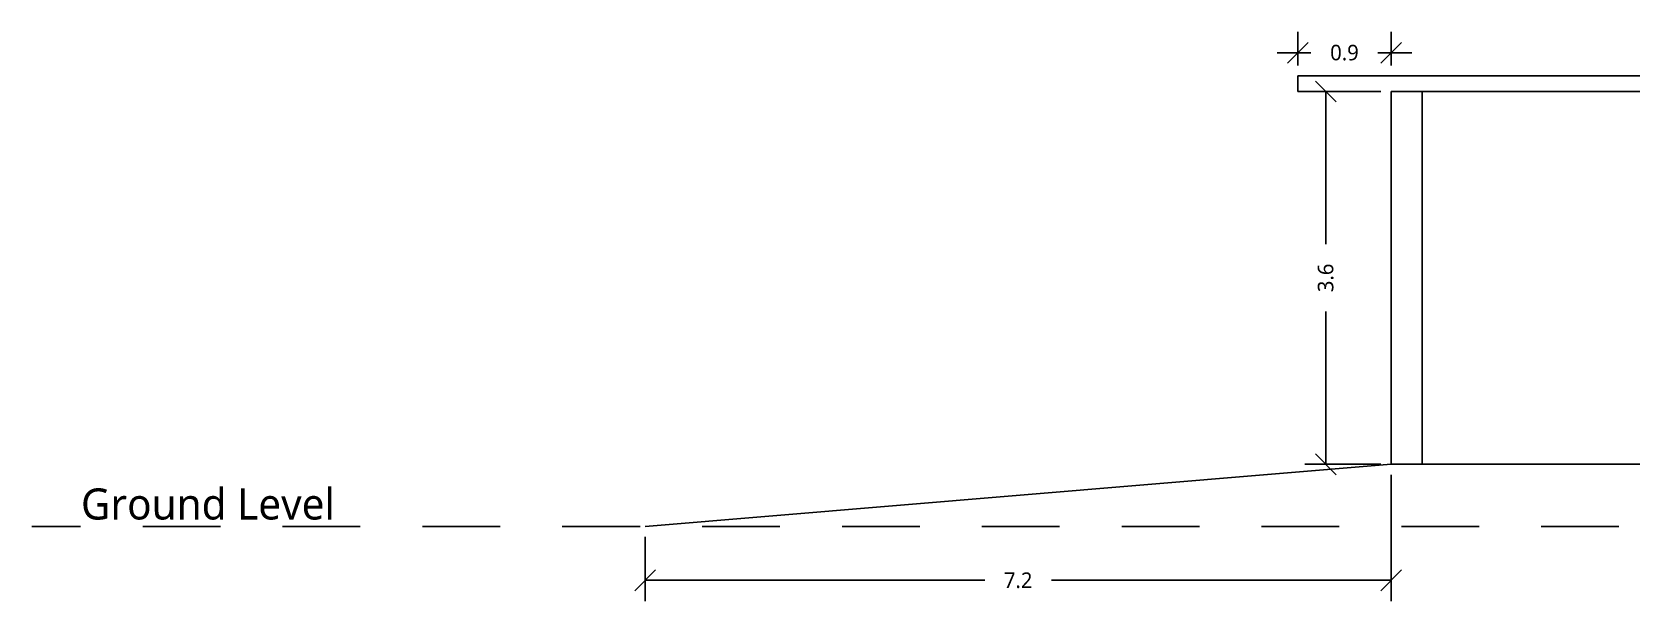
# Model space of a CAD drawing. Header units: metres. Extents: x 22814 to 23003, y 12423 to 12493.
# Drawn here: x 22814.32 to 22829.76, y 12424.98 to 12430.47 of the extents above; entities that cross this region are included whole.
import ezdxf

# ---------------------------------------------------------------- set-up
doc = ezdxf.new("R2010")
doc.units = ezdxf.units.M
doc.header["$PDMODE"] = 2
doc.linetypes.add('JIS_02_0.7', pattern=[1.35, 0.75, -0.6])
doc.layers.add('lines', color=7, linetype='JIS_02_0.7')
doc.layers.add('Parking', color=51, linetype='Continuous')
doc.styles.add('Annotative', font='Microsoft YaHei Light.ttf')
doc.styles.get("Standard").update_dxf_attribs({"font": 'times.ttf'})
doc.dimstyles.new('Dim 2', dxfattribs={"dimtxt": 0.15, "dimasz": 0.2, "dimexe": 0.2, "dimexo": 0.1, "dimgap": 0.2, "dimtad": 0, "dimdec": 3, "dimdsep": 46, "dimtxsty": 'Annotative', "dimblk": 'OBLIQUE', "dimcen": 1, "dimadec": 0, "dimazin": 0, "dimtfac": 1, "dimtdec": 3, "dimtmove": 0, "dimatfit": 3, "dimfxl": 1, "dimarcsym": 0})

# ---------------------------------------------------------------- blocks, each defined once
blk = doc.blocks.new('_Oblique')
at = {"color": 0, "linetype": 'ByBlock', "lineweight": -2}
blk.add_line((-0.5, -0.5), (0.5, 0.5), dxfattribs=at)
blk = doc.blocks.new('*D219')
at = {"color": 0, "lineweight": -2, "transparency": 16777216}
for p, q in [((22827.341, 12429.896), (22826.61, 12429.896)), ((22826.81, 12429.896), (22826.81, 12428.42)), ((22826.81, 12426.296), (22826.81, 12427.773)), ((22827.341, 12426.296), (22826.61, 12426.296))]:
    blk.add_line(p, q, dxfattribs=at)
at = {"layer": 'Defpoints', "color": 0, "transparency": 16777216}
for p in [(22826.81, 12429.896), (22827.441, 12429.896), (22827.441, 12426.296)]:
    blk.add_point(p, dxfattribs=at)
at = {"color": 0, "lineweight": -2, "transparency": 16777216, "xscale": 0.2, "yscale": 0.2, "zscale": 0.2}
for p, rotation in [((22826.81, 12429.896), 90), ((22826.81, 12426.296), 270)]:
    blk.add_blockref('_Oblique', p, dxfattribs=dict(at, rotation=rotation))
at = {"color": 0, "transparency": 16777216, "insert": (22826.81, 12428.096), "char_height": 0.15, "attachment_point": 5, "rotation": 90, "style": 'Annotative'}
blk.add_mtext('3.6', dxfattribs=at)
blk = doc.blocks.new('*D237')
at = {"color": 0, "lineweight": -2, "transparency": 16777216}
for p, q in [((22826.541, 12430.146), (22826.541, 12430.47)), ((22827.441, 12430.146), (22827.441, 12430.47)), ((22826.541, 12430.27), (22826.341, 12430.27)), ((22826.541, 12430.27), (22826.667, 12430.27)), ((22827.441, 12430.27), (22827.314, 12430.27)), ((22827.441, 12430.27), (22827.641, 12430.27))]:
    blk.add_line(p, q, dxfattribs=at)
at = {"layer": 'Defpoints', "color": 0, "transparency": 16777216}
for p in [(22826.541, 12430.27), (22826.541, 12430.046), (22827.441, 12430.046)]:
    blk.add_point(p, dxfattribs=at)
at = {"color": 0, "lineweight": -2, "transparency": 16777216, "xscale": 0.2, "yscale": 0.2, "zscale": 0.2}
blk.add_blockref('_Oblique', (22826.541, 12430.27), dxfattribs=at)
at = {"color": 0, "lineweight": -2, "transparency": 16777216, "xscale": 0.2, "yscale": 0.2, "zscale": 0.2, "rotation": 180}
blk.add_blockref('_Oblique', (22827.441, 12430.27), dxfattribs=at)
at = {"color": 0, "transparency": 16777216, "insert": (22826.991, 12430.27), "char_height": 0.15, "attachment_point": 5, "style": 'Annotative'}
blk.add_mtext('0.9', dxfattribs=at)
blk = doc.blocks.new('*D248')
at = {"color": 0, "lineweight": -2, "transparency": 16777216}
for p, q in [((22827.441, 12426.196), (22827.441, 12424.976)), ((22820.241, 12425.596), (22820.241, 12424.976)), ((22820.241, 12425.176), (22823.519, 12425.176)), ((22827.441, 12425.176), (22824.162, 12425.176))]:
    blk.add_line(p, q, dxfattribs=at)
at = {"layer": 'Defpoints', "color": 0, "transparency": 16777216}
for p in [(22827.441, 12426.296), (22820.241, 12425.696), (22820.241, 12425.176)]:
    blk.add_point(p, dxfattribs=at)
at = {"color": 0, "lineweight": -2, "transparency": 16777216, "xscale": 0.2, "yscale": 0.2, "zscale": 0.2, "rotation": 180}
blk.add_blockref('_Oblique', (22820.241, 12425.176), dxfattribs=at)
at = {"color": 0, "lineweight": -2, "transparency": 16777216, "xscale": 0.2, "yscale": 0.2, "zscale": 0.2}
blk.add_blockref('_Oblique', (22827.441, 12425.176), dxfattribs=at)
at = {"color": 0, "transparency": 16777216, "insert": (22823.841, 12425.176), "char_height": 0.15, "attachment_point": 5, "style": 'Annotative'}
blk.add_mtext('7.2', dxfattribs=at)

msp = doc.modelspace()

# ---------------------------------------------------------------- linework, layer by layer
for p, q in [((22826.5405, 12429.8964), (22826.5405, 12430.0464)), ((22826.5405, 12430.0464), (22852.1405, 12430.0464)), ((22827.4405, 12429.8964), (22851.2405, 12429.8964)), ((22827.4405, 12429.8964), (22827.7405, 12429.8964)), ((22827.4405, 12429.8964), (22827.4405, 12426.2964)), ((22827.7405, 12429.8964), (22827.7405, 12426.2964)), ((22820.2405, 12425.6964), (22827.4405, 12426.2964)), ((22827.4405, 12426.2964), (22851.2405, 12426.2964))]:
    msp.add_line(p, q)
at = {"layer": 'lines'}
for p, q in [((22826.5405, 12429.8964), (22827.4405, 12429.8964)), ((22851.2405, 12425.6964), (22814.3209, 12425.6964))]:
    msp.add_line(p, q, dxfattribs=at)

# ---------------------------------------------------------------- texts
at = {"layer": 'Parking', "insert": (22814.7935, 12426.0632), "char_height": 0.3, "width": 2.528963, "attachment_point": 1}
msp.add_mtext('{\\fMicrosoft JhengHei Light|b0|i0|c0|p34;\\C7;Ground Level}', dxfattribs=at)

# ---------------------------------------------------------------- dimensions: what is measured, and where the dimension line sits
for base, p1, p2, picture, middle in [((22826.5405, 12430.27), (22827.4405, 12430.0464), (22826.5405, 12430.0464), '*D237', (22826.9905, 12430.27)), ((22820.2405, 12425.1762), (22827.4405, 12426.2964), (22820.2405, 12425.6964), '*D248', (22823.8405, 12425.1762))]:
    dim = msp.add_linear_dim(base=base, p1=p1, p2=p2, dimstyle='Dim 2')
    dim.commit()
    dim.dimension.update_dxf_attribs({"geometry": picture, "text_midpoint": middle})
dim = msp.add_linear_dim(base=(22826.8101, 12429.8964), p1=(22827.4405, 12426.2964), p2=(22827.4405, 12429.8964), angle=90, dimstyle='Dim 2')
dim.commit()
dim.dimension.update_dxf_attribs({"geometry": '*D219', "text_midpoint": (22826.8101, 12428.0964)})

doc.saveas('drawing.dxf')
